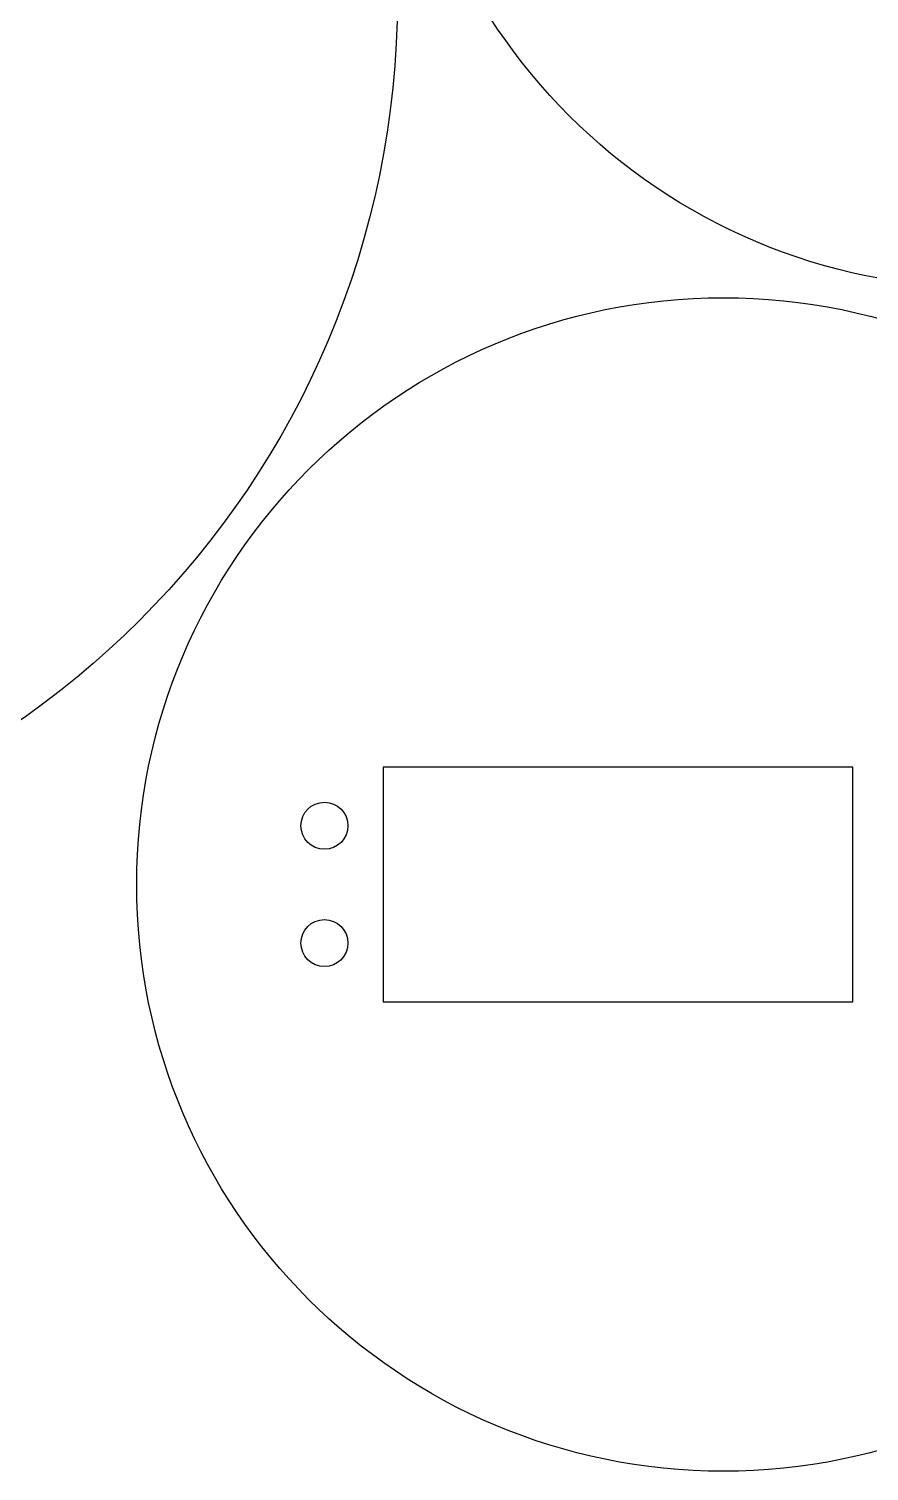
# Model space of a CAD drawing. Header units: millimetres. Extents: x 1 to 263, y 334 to 648.
# Drawn here: x 119.7 to 191.3, y 446.9 to 569.8 of the extents above; entities that cross this region are included whole.
import ezdxf

# ---------------------------------------------------------------- set-up
doc = ezdxf.new("R2010")
doc.units = ezdxf.units.MM

msp = doc.modelspace()

# ---------------------------------------------------------------- linework, layer by layer
at = {"color": 7, "linetype": 'Continuous', "lineweight": 25}
for p, q in [((189.93, 506.87), (149.92, 506.87)), ((149.92, 506.87), (149.92, 486.87)), ((189.93, 486.87), (189.93, 506.87)), ((149.92, 486.87), (189.93, 486.87))]:
    msp.add_line(p, q, dxfattribs=at)
for centre, radius in [((76.13, 572.41), 75), ((201.14, 597.72), 50), ((178.92, 496.87), 50), ((144.92, 501.87), 2), ((144.92, 491.87), 2)]:
    msp.add_circle(centre, radius, dxfattribs=at)

doc.saveas('drawing.dxf')
